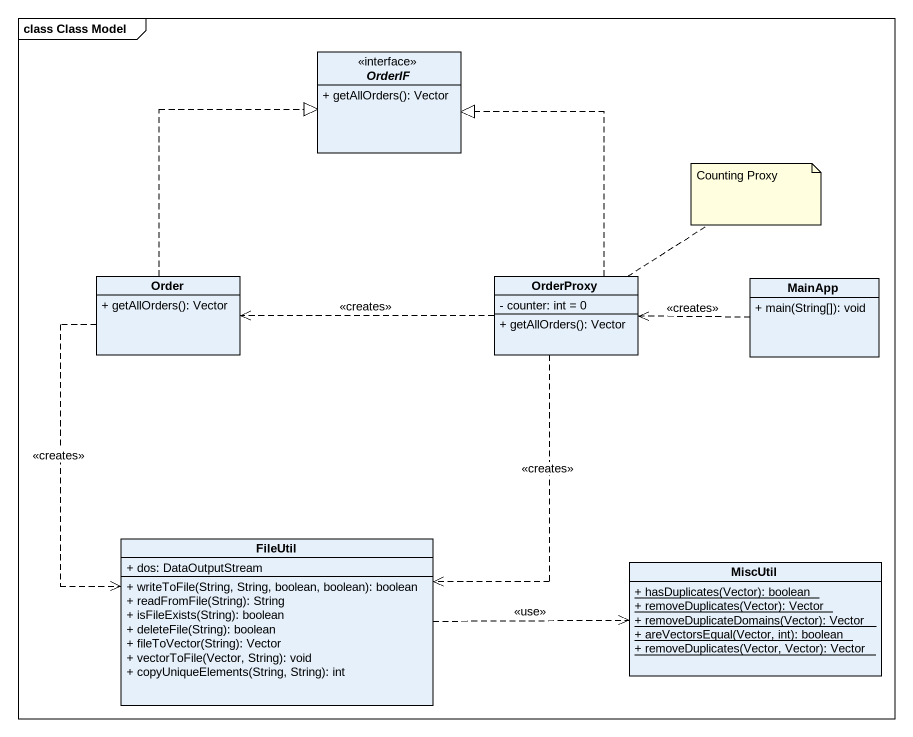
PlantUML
@startuml
mainframe class Class Model
hide circle
hide empty members
skinparam classAttributeIconSize 0
interface OrderIF {
  + getAllOrders(): Vector
}
class Order {
  + getAllOrders(): Vector
}
class OrderProxy {
  - counter: int = 0
  + getAllOrders(): Vector
}
class MainApp {
  + main(String[]): void
}
class FileUtil {
  + dos: DataOutputStream
  + writeToFile(String, String, boolean, boolean): boolean
  + readFromFile(String): String
  + isFileExists(String): boolean
  + deleteFile(String): boolean
  + fileToVector(String): Vector
  + vectorToFile(Vector, String): void
  + copyUniqueElements(String, String): int
}
class MiscUtil {
  {static} + hasDuplicates(Vector): boolean
  {static} + removeDuplicates(Vector): Vector
  {static} + removeDuplicateDomains(Vector): Vector
  {static} + areVectorsEqual(Vector, int): boolean
  {static} + removeDuplicates(Vector, Vector): Vector
}
Order .up.|> OrderIF
Order ..> FileUtil : <<creates>>
OrderProxy .up.|> OrderIF
OrderProxy .left.> Order : <<creates>>
OrderProxy ..> FileUtil : <<creates>>
MainApp .left.> OrderProxy : <<creates>>
FileUtil .right.> MiscUtil : <<use>>
note top of OrderProxy : Counting Proxy
@enduml
